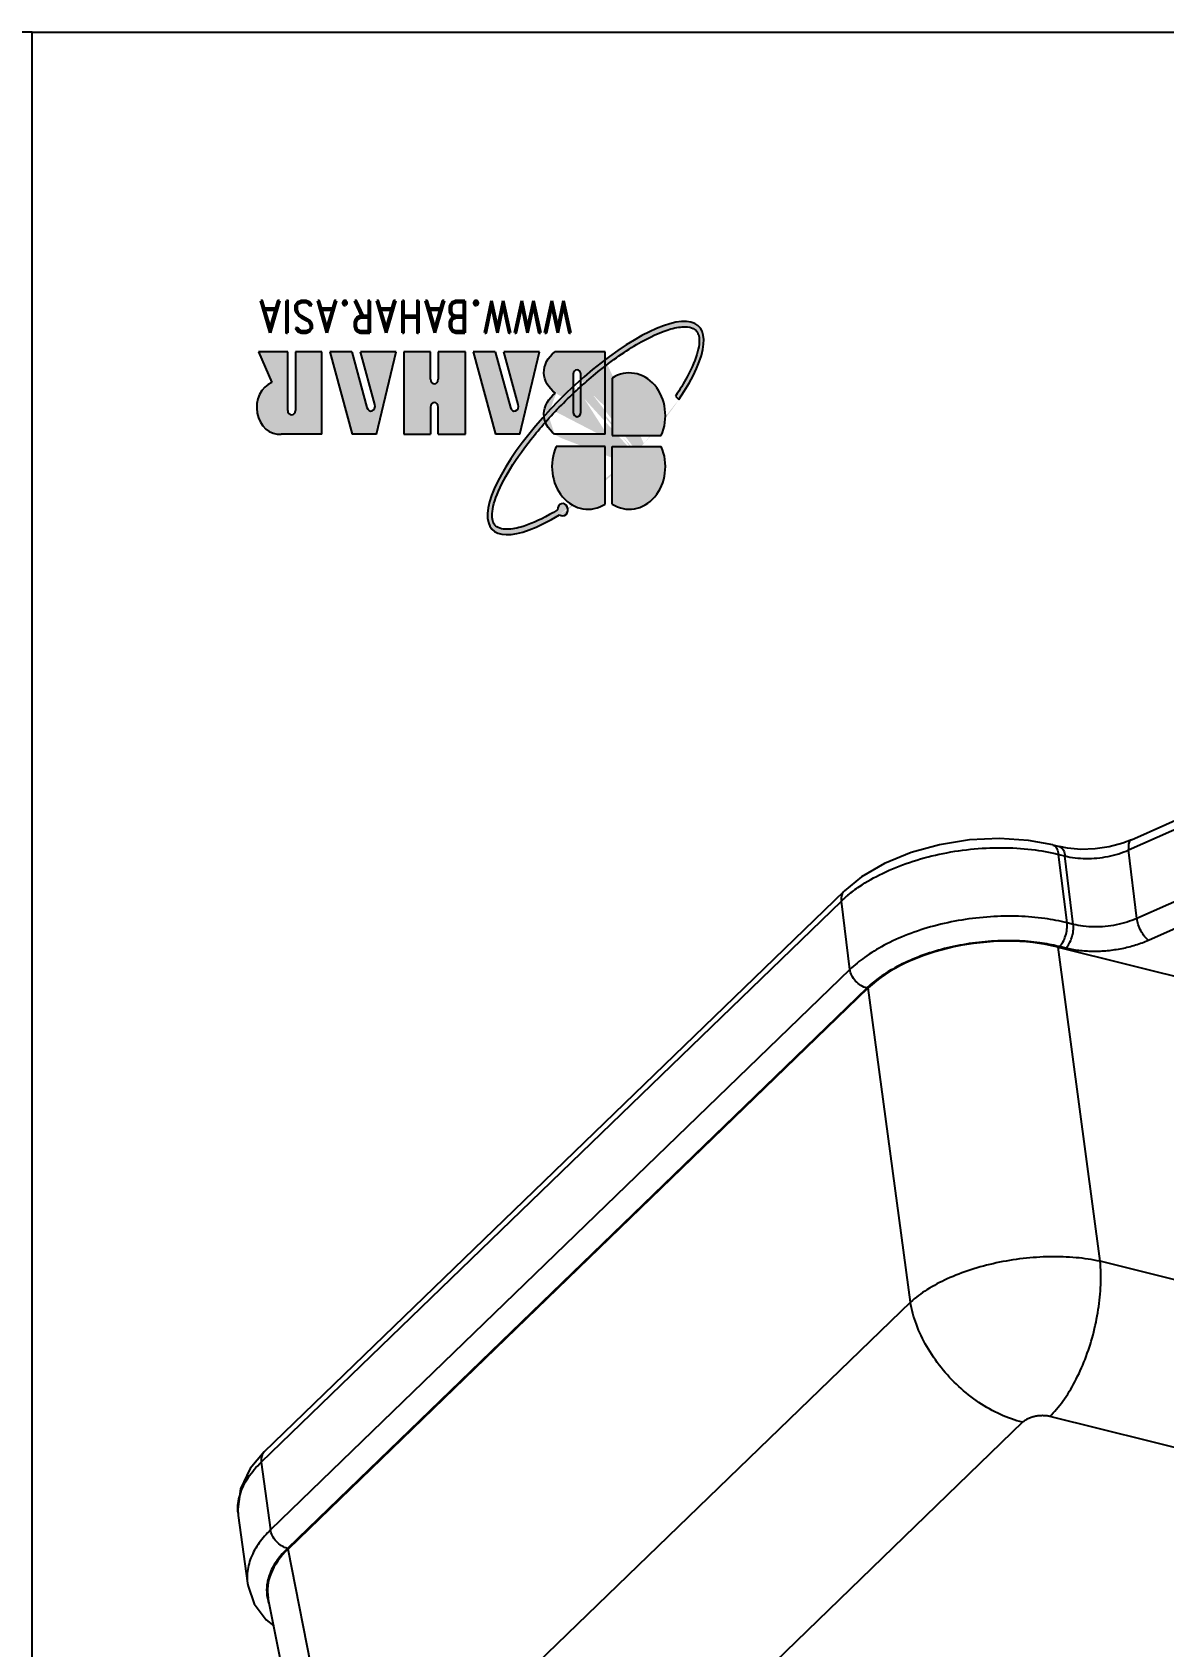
# Model space of a CAD drawing. Header units: millimetres. Extents: x 1786 to 3857, y -2202 to -1928.
# Drawn here: x 3327.5 to 3356.04, y -2119.2 to -2078.47 of the extents above; entities that cross this region are included whole.
import ezdxf
from ezdxf.enums import TextEntityAlignment as Align

# ---------------------------------------------------------------- set-up
doc = ezdxf.new("R2010")
doc.units = ezdxf.units.MM
doc.layers.add('from', color=7, linetype='Continuous')
doc.styles.add('BAHAR', font='romand.shx', dxfattribs={"width": 1.2, "bigfont": 'whgdtxt.shx'})

# ---------------------------------------------------------------- blocks, each defined once
blk = doc.blocks.new('*u1')
at = {"layer": 'from'}
h = blk.add_hatch(color=5, dxfattribs=at)
h.set_gradient(color1=(0, 0, 255), color2=(204, 204, 255), rotation=270, one_color=1, tint=0.8999999761581421, name='HEMISPHERICAL')
edge = h.paths.add_edge_path()
edge.add_arc((-3.947377463363409, 3.919836792902174), 0.2482878260857693, 53.71062034262376, 361.7776361213936)
edge.add_spline(control_points=[(-3.699209127140875, 3.927538836690587), (-3.568289864129383, 3.994982943512014), (-3.43942523693886, 4.058497598893837), (-2.808770249534973, 4.354591800153344), (-2.344710017619036, 4.524517639924284), (-1.665778817703995, 4.688172893845945), (-1.417475863663185, 4.717318612318536), (-1.06966832164062, 4.705341418591956), (-0.949120531106928, 4.680192812679252), (-0.7722546187064836, 4.606662436678675), (-0.7126525392845906, 4.561426736469571), (-0.6682407273738136, 4.505950230183203), (-0.6259252720474251, 4.453092363716564), (-0.5958130355629692, 4.388905594813536), (-0.5623097020320529, 4.218233218836303), (-0.5603672138786351, 4.111896891535253), (-0.5971270341456147, 3.860279329118271), (-0.6357234501315361, 3.715497047366625), (-0.8191903445904245, 3.227605217468295), (-1.033699599599458, 2.837087326072265), (-1.623459498900047, 1.990190723574528), (-1.998247951636586, 1.533422662574026), (-2.647985288181644, 0.8396193823750764), (-2.878301746048237, 0.6076265347516028), (-3.119917618223553, 0.3771721482428347)], knot_values=[5.294493147088495, 5.294493147088495, 5.294493147088495, 5.294493147088495, 5.376276978369132, 5.376276978369132, 5.702774586175809, 5.702774586175809, 5.939247505255878, 5.939247505255878, 6.116057705521639, 6.116057705521639, 6.283185307179586, 6.283185307179586, 6.283185307179586, 6.442424037998572, 6.442424037998572, 6.601662768817559, 6.601662768817559, 6.760901499636545, 6.760901499636545, 7.088368134454446, 7.088368134454446, 7.415834769272347, 7.415834769272347, 7.578603123831743, 7.578603123831743, 7.578603123831743, 7.578603123831743], degree=3, periodic=0)
edge.add_ellipse((-4.752229623251424, 0.01636535286183971), major_axis=(1.70059004294863, 0.07285025234541118), ratio=0.6717796848064918, start_angle=362.4924436250314, end_angle=374.723334373193, ccw=False)
edge.add_ellipse((-5.530106176819572, 0.6137755362278767), major_axis=(5.031514206618635, 4.027987296422438), ratio=0.3075491857781891, start_angle=-75.30393352368723, end_angle=56.66872087446004)
edge = h.paths.add_edge_path()
edge.add_ellipse((-5.530106176819572, 0.6137755362278767), major_axis=(5.031514206618635, 4.027987296422438), ratio=0.3075491857781891, start_angle=-233.4454895264174, end_angle=-108.8635032353124)
edge.add_line((-5.984598821918553, -2.152859511904467), (-5.984598821918553, -1.893939178722462))
edge.add_spline(control_points=[(-5.984598821919008, -1.893939178722576), (-6.497197189613871, -2.228276400391564), (-7.003997826834166, -2.522002745730219), (-8.099632014930648, -3.071084875271936), (-8.668203865680425, -3.288495386955105), (-9.40279789440774, -3.460828301431661), (-9.63700629161076, -3.488239680843662), (-9.980745376274626, -3.479403658211709), (-10.10495340411717, -3.454517101912074), (-10.27587780758176, -3.384671290129404), (-10.33229411662023, -3.344987353841361), (-10.41846125188431, -3.250612899562157), (-10.44969983205874, -3.194868179103196), (-10.49090458382079, -3.048516250226385), (-10.4996946020683, -2.957540124223328), (-10.48331417734471, -2.73936385875902), (-10.45808276834532, -2.612682734365308), (-10.32357575650076, -2.182794994038545), (-10.1533746691548, -1.83470210924213), (-9.752606791192193, -1.206561469423605), (-9.565264984808891, -0.9461818942992295), (-9.351747164248536, -0.677452519646863)], knot_values=[8.160227934090228, 8.160227934090228, 8.160227934090228, 8.160227934090228, 8.461180005563751, 8.461180005563751, 8.851591972219353, 8.851591972219353, 9.075191577310088, 9.075191577310088, 9.255280789852645, 9.255280789852645, 9.404794849155891, 9.404794849155891, 9.554308908459138, 9.554308908459138, 9.703822967762385, 9.703822967762385, 9.853337027065631, 9.853337027065631, 10.15998804390186, 10.15998804390186, 10.3575694640341, 10.3575694640341, 10.3575694640341, 10.3575694640341], degree=3, periodic=0)
edge.add_line((-9.351747164248536, -0.6774525196466357), (-9.521931888479685, -0.5422000659290234))
edge = h.paths.add_edge_path()
edge.add_spline(control_points=[(-4.722465923181062, -0.9960164663203841), (-4.987822901226082, -1.200666331124353), (-5.256990089561441, -1.397998739124205), (-5.679340352418876, -1.691583066994212), (-5.832225734669009, -1.794555337768998), (-5.984598821918553, -1.893939178722576)], knot_values=[7.9128983376437, 7.9128983376437, 7.9128983376437, 7.9128983376437, 8.070768038908149, 8.070768038908149, 8.160227934090228, 8.160227934090228, 8.160227934090228, 8.160227934090228], degree=3, periodic=0)
edge.add_line((-5.984598821918553, -1.89393917872269), (-5.984598821918553, -2.152859511904467))
edge.add_ellipse((-5.530106176819572, 0.6137755362278767), major_axis=(5.031514206618635, 4.027987296422438), ratio=0.3075491857781891, start_angle=-108.8635032353124, end_angle=-94.86485299394309)
edge.add_line((-4.722465923181062, -1.269684279870944), (-4.722465923181062, -0.9960164663202704))
edge = h.paths.add_edge_path()
edge.add_spline(control_points=[(-3.119917618223553, 0.3771721482428347), (-3.364398302064728, 0.143985290522437), (-3.620447940467329, -0.087626407083917), (-4.102600010766309, -0.501415918986936), (-4.326063274300395, -0.6851232535867666), (-4.55288522725823, -0.8638263253650393)], knot_values=[7.578603123831743, 7.578603123831743, 7.578603123831743, 7.578603123831743, 7.743301404090247, 7.743301404090247, 7.87915849656519, 7.87915849656519, 7.87915849656519, 7.87915849656519], degree=3, periodic=0)
edge.add_line((-4.55288522725823, -0.8638263253650393), (-4.55288522725823, -1.139682992755922))
edge.add_ellipse((-5.530106176819572, 0.6137755362278767), major_axis=(5.031514206618635, 4.027987296422438), ratio=0.3075491857781891, start_angle=-92.96123050999155, end_angle=-75.30393352368723)
edge.add_ellipse((-4.752229623251424, 0.01636535286183971), major_axis=(1.70059004294863, 0.07285025234541118), ratio=0.6717796848064918, start_angle=362.4924436250314, end_angle=374.723334373193)
edge = h.paths.add_edge_path()
edge.add_ellipse((-5.530106176819572, 0.6137755362278767), major_axis=(5.031514206618635, 4.027987296422438), ratio=0.3075491857781891, start_angle=-94.86485299394309, end_angle=-92.96123050999155)
edge.add_line((-4.55288522725823, -1.139682992755979), (-4.55288522725823, -0.8638263253650393))
edge.add_spline(control_points=[(-4.55288522725823, -0.8638263253650393), (-4.609216012103388, -0.9082068809342445), (-4.66575394997426, -0.9522787898699789), (-4.722465923181062, -0.9960164663203841)], knot_values=[7.87915849656519, 7.87915849656519, 7.87915849656519, 7.87915849656519, 7.9128983376437, 7.9128983376437, 7.9128983376437, 7.9128983376437], degree=3, periodic=0)
edge.add_line((-4.722465923181062, -0.9960164663203841), (-4.722465923181062, -1.269684279870944))
h = blk.add_hatch(color=22, dxfattribs=at)
h.set_gradient(color1=(204, 51, 0), color2=(255, 140, 102), one_color=1, tint=0.699999988079071, name='HEMISPHERICAL')
h.paths.add_polyline_path([(-8.669529483928727, 1.366095169759319), (-6.321065925836592, 1.366095169759774), (-6.321065925836592, 3.690659543198308, 0.742450914739381)])
h = blk.add_hatch(color=164, dxfattribs=at)
h.set_gradient(color1=(35, 39, 169), color2=(98, 103, 223), one_color=1, tint=0.6299999952316284, name='HEMISPHERICAL')
h.paths.add_polyline_path([(-5.984598821918667, 1.366095169758864), (-3.636135263825508, 1.366095169759319, 0.7424509147406284), (-5.984598821918553, 3.690659543199672)])
h = blk.add_hatch(color=116, dxfattribs=at)
h.set_gradient(color1=(0, 127, 63), color2=(15, 255, 135), one_color=1, tint=0.5299999713897705, name='INVCURVED')
h.paths.add_polyline_path([(-8.669529483928727, 0.9166655680805889, 0.7424509147399406), (-6.321065925836592, -1.407898805359764), (-6.321065925836592, 0.9166655680805889)])
h = blk.add_hatch(color=7, dxfattribs=at)
h.paths.add_polyline_path([(9.53479791241216, 0.8623310432418521), (7.59820917028037, 0.8623310432418521), (7.598209170279461, -2.467427300961731), (8.858739498224168, -2.467427300961731), (8.858739498224168, -0.1022484211075607, -1), (9.228320194146363, -0.1022484211075607), (9.228320194146818, -2.467427300961731), (10.62521689753112, -2.467427300961731), (9.980830900376077, -1.231682273085767, 0.888640598324019)])
h.paths.add_polyline_path([(6.153280571002597, -2.467427300961731), (7.208578673647025, -2.467427300961731), (6.142040893148533, 0.8631157036987815), (4.970790644065801, 0.8631157036987815), (4.036451433036746, -2.467427300961731), (5.73525256792891, -2.467427300961731), (5.049328323167629, -0.3346695186523903, -1), (5.42817061841879, -0.2128286244793571)])
h.paths.add_polyline_path([(3.655949941864947, 0.8631157036988952), (2.390724636068171, 0.8631157036988952), (2.390724636068171, -0.2366629261324533, -1), (2.021143940145066, -0.2366629261324533), (2.021143940145066, 0.8631157036988952), (0.7096679980072622, 0.8631157036988952), (0.7096679980072622, -2.467427300961731), (2.021143940145521, -2.467427300961731), (2.021143940145066, -1.358272510911888, -1), (2.390724636068171, -1.358272510911888), (2.390724636068171, -2.467427300961731), (3.655949941864947, -2.467427300961731)])
h.paths.add_polyline_path([(-0.7274443959345263, 0.8631157036988952), (-1.898694645019077, 0.8631157036987815), (-2.833033856045859, -2.467427300961731), (-1.134232721154603, -2.467427300961731), (-1.820156965915885, -0.3346695186523903, -1), (-1.441314670664724, -0.2128286244793571), (-0.7162047180818263, -2.467427300961731), (0.3390933845635118, -2.467427300961731)])
edge = h.paths.add_edge_path()
edge.add_ellipse((-4.752229623251424, 0.01636535286172602), major_axis=(1.700590042948572, 0.07285025234540918), ratio=0.6717796848064925, start_angle=310.6875853493812, end_angle=362.4924436249987)
edge.add_ellipse((-5.530106176819572, 0.613775536227763), major_axis=(5.031514206618616, 4.027987296422435), ratio=0.3075491857781892, start_angle=-91.83310403629338, end_angle=-75.30393352367503, ccw=False)
edge.add_line((-4.452885227257866, -1.061718889365579), (-4.452885227257866, -1.560745719257056))
edge.add_arc((-4.637675575219419, -1.560745719257056), 0.1847903479615525, -180, 0, ccw=False)
edge.add_line((-4.822465923180971, -1.560745719257056), (-4.822465923180971, -1.345057445187592))
edge.add_ellipse((-5.530106176819572, 0.613775536227763), major_axis=(5.031514206618616, 4.027987296422435), ratio=0.3075491857781892, start_angle=-108.86350323530002, end_angle=-95.98260157359857, ccw=False)
edge.add_line((-5.984598821919008, -2.152859511905604), (-5.984598821919008, -2.467427300961731))
edge.add_line((-5.984598821919008, -2.467427300961731), (-3.56628995074243, -2.467427300961731))
edge.add_ellipse((-4.752229623251424, -1.675009354556664), major_axis=(1.700590042948572, 0.07285025234540918), ratio=0.6717796848064918, start_angle=312.5448796111903, end_angle=406.0156262250296)
edge = h.paths.add_edge_path()
edge.add_arc((-4.637675575219419, -0.03080073831768004), 0.1847903479615525, 0, 180, ccw=False)
edge.add_line((-4.452885227257866, -0.03080073831768004), (-4.452885227258321, -0.7845426944084011))
edge.add_spline(control_points=[(-4.452885227258321, -0.7845426944089695), (-4.260355442647324, -0.6309345915075255), (-4.070499366304375, -0.4738667061516253), (-3.620447940467329, -0.087626407083917), (-3.364398302064274, 0.143985290522437), (-3.119917618223099, 0.3771721482429484)], knot_values=[7.578603123831685, 7.578603123831685, 7.578603123831685, 7.578603123831685, 7.694449888122688, 7.694449888122688, 7.859148168381251, 7.859148168381251, 7.859148168381251, 7.859148168381251], degree=3, periodic=0)
edge.add_ellipse((-4.752229623251424, 0.01636535286172602), major_axis=(1.700590042948572, 0.07285025234540918), ratio=0.6717796848064925, start_angle=374.7233343731916, end_angle=404.0560022707543)
edge.add_line((-3.564113265864307, 0.8631157036988952), (-5.984598821918553, 0.8631157036988952))
edge.add_line((-5.984598821918553, 0.8631157036988952), (-5.984598821918098, -1.893939178722462))
edge.add_spline(control_points=[(-5.984598821914915, -1.893939178720188), (-5.832225734666736, -1.794555337767406), (-5.679340352417967, -1.691583066993417), (-5.290795909184453, -1.421497857521786), (-5.055336361263926, -1.250000841543397), (-4.822465923182335, -1.072655103086845)], knot_values=[7.932695128270234, 7.932695128270234, 7.932695128270234, 7.932695128270234, 8.022155023451557, 8.022155023451557, 8.160227934089471, 8.160227934089471, 8.160227934089471, 8.160227934089471], degree=3, periodic=0)
edge.add_line((-4.822465923180971, -1.072655103085935), (-4.822465923180971, -0.03080073831779373))
for p, q in [((-6.321065925836592, 3.690659543198194), (-6.321065925836592, 1.366095169759433)), ((-5.984598821918553, 3.690659543198194), (-5.984598821918553, 1.366095169759433)), ((-6.321065925836592, 1.366095169759433), (-8.669529483928727, 1.366095169759433)), ((-5.984598821918553, 1.366095169759433), (-3.636135263825508, 1.366095169759433)), ((-6.321065925836592, 0.9166655680805889), (-8.669529483928727, 0.9166655680805889)), ((-6.321065925836592, -1.407898805358172), (-6.321065925836592, 0.9166655680805889)), ((-5.984598821918553, 0.8631157036988952), (-3.564113265866581, 0.8631157036988952)), ((-5.984598821918553, 0.8631157036988952), (-5.984598821918553, -2.467427300961731)), ((-1.898694645018622, 0.8631157036988952), (-2.833033856045859, -2.467427300961731)), ((-1.898694645018622, 0.8631157036988952), (-0.727444395934981, 0.8631157036988952)), ((0.3390933845635118, -2.467427300961731), (-0.727444395934981, 0.8631157036988952)), ((2.021143940145066, 0.8631157036988952), (0.7096679980072622, 0.8631157036988952)), ((0.7096679980072622, 0.8631157036988952), (0.7096679980072622, -2.467427300961731)), ((3.655949941864947, 0.8631157036988952), (2.390724636068171, 0.8631157036988952)), ((3.655949941864947, -2.467427300961731), (3.655949941864947, 0.8631157036988952)), ((4.970790644064891, 0.8631157036988952), (4.0364514330372, -2.467427300961731)), ((4.970790644064891, 0.8631157036988952), (6.142040893148987, 0.8631157036988952)), ((7.208578673647025, -2.467427300961731), (6.142040893148987, 0.8631157036988952)), ((7.598209170279915, 0.8623310432418521), (9.53479791241216, 0.8623310432418521)), ((7.598209170279915, 0.8623310432418521), (7.598209170279915, -2.467427300961731)), ((-9.351747164248081, -0.677452519646863), (-9.52193188847923, -0.5422000659290234)), ((10.62521689753112, -2.467427300961731), (9.980830900376077, -1.231682273085767)), ((-5.984598821918553, -2.467427300961731), (-3.566289950745613, -2.467427300961731)), ((-2.833033856045859, -2.467427300961731), (-1.134232721154603, -2.467427300961731)), ((-0.7162047180818263, -2.467427300961731), (0.3390933845635118, -2.467427300961731)), ((0.7096679980072622, -2.467427300961731), (2.021143940145066, -2.467427300961731)), ((2.390724636068171, -2.467427300961731), (3.655949941864947, -2.467427300961731)), ((4.0364514330372, -2.467427300961731), (5.73525256792891, -2.467427300961731)), ((6.153280571002142, -2.467427300961731), (7.208578673647025, -2.467427300961731)), ((7.598209170279915, -2.467427300961731), (8.858739498224168, -2.467427300961731)), ((9.228320194146818, -2.467427300961731), (10.62521689753112, -2.467427300961731))]:
    blk.add_line(p, q, dxfattribs=at)
for points in [[(2.021143940145066, 0.8631157036988952), (2.021143940145066, -0.2366629261324533, 1), (2.390724636068171, -0.2366629261324533), (2.390724636068171, 0.8631157036988952)], [(8.858739498224168, -2.467427300961731), (8.858739498224168, -0.1022484211075607, -1), (9.228320194146363, -0.1022484211075607), (9.228320194146818, -2.467427300961731)], [(-0.7162047180813715, -2.467427300961731), (-1.441314670664724, -0.2128286244793571, 1), (-1.820156965915885, -0.3346695186523903), (-1.134232721154603, -2.467427300961731)], [(6.153280571002142, -2.467427300961731), (5.42817061841879, -0.2128286244793571, 1), (5.049328323167629, -0.3346695186523903), (5.73525256792891, -2.467427300961731)], [(2.021143940145066, -2.467427300961731), (2.021143940145066, -1.358272510911888, -1), (2.390724636068171, -1.358272510911888), (2.390724636068171, -2.467427300961731)]]:
    blk.add_lwpolyline(points, format="xyb", dxfattribs=at)
blk.add_lwpolyline([(-4.452885227257866, -0.03080073831768004, 1), (-4.822465923180971, -0.03080073831768004), (-4.822465923180971, -1.560745719257056, 1), (-4.452885227257866, -1.560745719257056)], format="xyb", close=True, dxfattribs=at)
for centre, radius, start, end in [((-3.947377463363409, 3.919836792902061), 0.2482878260857812, 53.71062034257498, 1.777636121333872), ((-7.144033089012737, 2.173501337968787), 1.725990721691803, 61.52282887867653, 207.8911226336378), ((-5.161631658741044, 2.173501337968787), 1.725990721691803, 332.1088773663622, 118.4771711213235), ((-7.144033089012737, 0.1092593998712346), 1.725990721691803, 152.1088773663623, 298.4771711213235), ((9.633914919678318, -0.2110666879088967), 1.077964224996146, 288.773337194419, 95.27570286738245)]:
    blk.add_arc(centre, radius, start, end, dxfattribs=at)
at = {"layer": 'from', "extrusion": (0, 0, -1)}
blk.add_ellipse((-5.530106176819572, 0.613775536227763), major_axis=(5.031514206618612, 4.027987296422431), ratio=0.3075491857781892, start_param=5.294129545026618, end_param=10.35757772334551, dxfattribs=at)
at = {"layer": 'from'}
for centre, ratio, start_param, end_param in [((-4.752229623251424, 0.01636535286172602), 0.6717796848064927, 5.422521309417598, 7.052107602070348), ((-4.752229623251424, -1.675009354556664), 0.671779684806492, 5.454937209464564, 7.086309492173401)]:
    blk.add_ellipse(centre, major_axis=(1.700590042948547, 0.07285025234540828), ratio=ratio, start_param=start_param, end_param=end_param, dxfattribs=at)
blk.add_open_spline([(-3.699209127140875, 3.927538836690474), (-3.568289864129383, 3.994982943512014), (-3.43942523693886, 4.058497598893723), (-2.808770249534973, 4.35459180015323), (-2.344710017619036, 4.524517639924284), (-1.665778817703995, 4.688172893845831), (-1.417475863663185, 4.717318612318309), (-1.06966832164062, 4.705341418591843), (-0.949120531106928, 4.680192812679138), (-0.7722546187064836, 4.606662436678562), (-0.7126525392845906, 4.561426736469343), (-0.6682407273738136, 4.505950230182975), (-0.6259252720474251, 4.453092363716451), (-0.5958130355629692, 4.388905594813536), (-0.5623097020320529, 4.21823321883619), (-0.5603672138786351, 4.111896891535139), (-0.5971270341456147, 3.860279329118157), (-0.6357234501315361, 3.715497047366512), (-0.8191903445904245, 3.227605217468181), (-1.033699599599458, 2.837087326072265), (-1.623459498900047, 1.990190723574528), (-1.998247951636586, 1.533422662574026), (-2.866269629909766, 0.6065307421055195), (-3.359334327970373, 0.1364648722494621), (-4.409980766230547, -0.765214294244629), (-4.967379341413107, -1.196684369710169), (-6.193258574583069, -2.048818160950191), (-6.862226901215308, -2.45095359210643), (-8.099632014930648, -3.071084875272049), (-8.668203865680425, -3.288495386955219), (-9.40279789440774, -3.460828301431661), (-9.63700629161076, -3.488239680843662), (-9.980745376274626, -3.479403658211709), (-10.10495340411717, -3.454517101912188), (-10.27587780758176, -3.384671290129518), (-10.33229411662023, -3.344987353841475), (-10.41846125188431, -3.25061289956227), (-10.44969983205874, -3.19486817910331), (-10.49090458382079, -3.048516250226498), (-10.4996946020683, -2.957540124223442), (-10.48331417734471, -2.73936385875902), (-10.45808276834532, -2.612682734365421), (-10.32357575650076, -2.182794994038659), (-10.1533746691548, -1.834702109242244), (-9.752606791192193, -1.206561469423718), (-9.565264984808891, -0.9461818942993432), (-9.351747164248536, -0.677452519646863)], degree=3, knots=[5.294493147088495, 5.294493147088495, 5.294493147088495, 5.294493147088495, 5.376276978369132, 5.376276978369132, 5.702774586175809, 5.702774586175809, 5.939247505255878, 5.939247505255878, 6.116057705521639, 6.116057705521639, 6.283185307179586, 6.283185307179586, 6.283185307179586, 6.442424037998572, 6.442424037998572, 6.601662768817559, 6.601662768817559, 6.760901499636545, 6.760901499636545, 7.088368134454446, 7.088368134454446, 7.415834769272347, 7.415834769272347, 7.743301404090247, 7.743301404090247, 8.070768038908149, 8.070768038908149, 8.461180005563751, 8.461180005563751, 8.851591972219353, 8.851591972219353, 9.075191577310088, 9.075191577310088, 9.255280789852645, 9.255280789852645, 9.404794849155891, 9.404794849155891, 9.554308908459138, 9.554308908459138, 9.703822967762385, 9.703822967762385, 9.853337027065631, 9.853337027065631, 10.15998804390186, 10.15998804390186, 10.3575694640341, 10.3575694640341, 10.3575694640341, 10.3575694640341], dxfattribs=at)
at = {"layer": 'from', "color": 7, "style": 'BAHAR'}
blk.add_text('WWW.BAHAR.ASIA', height=1.296677063600141, dxfattribs=at).set_placement((10.62521689753112, -4.928778017335389), align=Align.BOTTOM_RIGHT)
blk = doc.blocks.new('*u239')
at = {"color": 7, "linetype": 'Continuous'}
for p, q in [((3.440790015642051, -1.692878032999943, -3e-09), (17.65754781944179, 12.05944904009993, -3e-09)), ((20.97898091894194, 10.30440497719997, -3e-09), (22.46550971074203, 2.739701513999989, -3e-09)), ((6.270953626041774, -4.725823958799992, -3e-09), (20.48752210794191, 9.026319977000185, -3e-09)), ((20.48752210794191, 9.026319977000185, -3e-09), (21.96578078424182, 1.504328664600052, -3e-09)), ((-20.27590781495792, 3.90238913389976, -3e-09), (2.756941103141799, -1.839930191899839, -3e-09)), ((23.22437047524181, 0.6560252306999246, -3e-09), (22.99060252284198, 2.365501802499921, -3e-09)), ((22.99078635224214, 2.364152750799803, -3e-09), (22.99060780814216, 2.365463120800086, -3e-09)), ((7.332424884141801, -12.65098714579995, -3e-09), (21.96578078424182, 1.504328664600052, -3e-09)), ((7.370629421741796, -12.64711927179997, -3e-09), (21.98196956824177, 1.486899992100007, -3e-09)), ((7.797159519442175, -13.11523267060011, -3e-09), (22.40836637434222, 1.018657655999959, -3e-09)), ((22.64208982854188, -0.6909209640998597, -3e-09), (22.40836637434222, 1.018657655999959, -3e-09)), ((-21.54878446585781, -0.01298741379991952, -3e-09), (1.483757728041837, -5.755230270199945, -3e-09)), ((22.64208982854188, -0.6909209640998597, -3e-09), (8.012293860042064, -14.84279313820002, -3e-09)), ((22.56705142694182, -0.9483150497001134, -3e-09), (7.937020284241953, -15.10041471539989, -3e-09)), ((6.270953626041774, -4.725823958799992, -3e-09), (7.332424884141801, -12.65098714579995, -3e-09)), ((1.483757728041837, -5.755230270199945, -3e-09), (2.54548249704203, -13.68035225819995, -3e-09)), ((2.54548249704203, -13.68035225819995, -3e-09), (-21.16230519005785, -7.7697639549001, -3e-09)), ((7.797159519442175, -13.11523267060011, -3e-09), (8.012293860042064, -14.84279313820002, -3e-09)), ((2.352085848841853, -13.65256009730001, -3e-09), (2.510861597142139, -13.69214447750005, -3e-09)), ((-3.306705309258177, -15.43483499300009, -3e-09), (0.2678614877418113, -13.84863479060004, -3e-09)), ((2.162562908041764, -14.25321648620002, -3e-09), (2.372151981741808, -15.97945560549988, -3e-09)), ((2.162562908041764, -14.25321648620002, -3e-09), (2.321297782541933, -14.29279067610014, -3e-09)), ((-3.015041238258164, -15.99012090299993, -3e-09), (0.5591804683422197, -14.40407383320007, -3e-09)), ((0.5591804683422197, -14.40407383320007, -3e-09), (0.768769509341837, -16.1303129373, -3e-09)), ((2.321297782541933, -14.29279067610014, -3e-09), (2.536176780542064, -16.02034862639994, -3e-09)), ((0.768769509341837, -16.1303129373, -3e-09), (-2.805452237757891, -17.71636002510013, -3e-09)), ((2.536176780542064, -16.02034862639994, -3e-09), (2.372151981741808, -15.97945560549988, -3e-09)), ((2.677112514842065, -16.25649651369986, -3e-09), (2.512841712341924, -16.21554216159984, -3e-09)), ((0.6989311171419104, -16.38851863829996, -3e-09), (-2.875635683457858, -17.97471884230004, -3e-09))]:
    blk.add_line(p, q, dxfattribs=at)
at = {"color": 7, "linetype": 'Continuous', "elevation": -3e-09}
for points in [[(22.99076534194182, 2.364221374200042), (22.97816103474179, 2.44156281060009), (22.81975233734192, 2.884151940199899), (22.52033537934221, 3.288230934999774), (22.32714096594191, 3.443837571499898)], [(22.56704098724185, -0.9483168397000554), (22.92279958134213, -0.5260062584998195), (23.1668327273419, -0.01884695019998617), (23.23758898364213, 0.4984807481000644), (23.22396425494208, 0.6589105564999045)], [(2.677066258941977, -16.25647693339988), (3.291605599141803, -16.3705884638), (4.027762509541844, -16.41915368689979), (4.783193017141912, -16.38307652950016), (5.53345049984182, -16.26441482080008), (6.2539109294421, -16.06638055600001), (6.92043466854193, -15.79315483729988), (7.508115927142171, -15.45040202600012), (7.937138356642208, -15.10029222950016)], [(0.6989912150420423, -16.38849671720004), (0.9169433516422032, -16.30401546819985), (1.254245881641964, -16.2129133612998), (1.61437245504203, -16.15906586360006), (1.973300923341867, -16.14668859340009), (2.306906196442014, -16.17490919519992), (2.512740553741878, -16.21552325230004)]]:
    blk.add_lwpolyline(points, dxfattribs=at)
at = {"color": 7, "linetype": 'Continuous'}
for centre, radius, start, end in [((21.4590827159418, 2.537110056500069, -3e-09), 1.0496927385, 14.936874208999, 19.92056307989848), ((21.48070042114205, 2.543442221099895, -3e-09), 1.0271734871, 11.13542683419988, 14.90641057329134), ((22.10315631164212, 0.5000795447999735, -3e-09), 1.1318908882, 3.153686284103778, 7.918269702503087), ((5.574546814341829, -10.79005503989993, -3e-09), 2.583524781, 313.3381629198157, 314.0436559531892), ((3.584491243841967, -9.384768477099897, -3e-09), 4.4391630548, 256.0040051279108, 256.4135931882892), ((5.882432276342115, -12.63320374990008, -3e-09), 3.0689733367, 309.8397254973889, 313.9474313002855)]:
    blk.add_arc(centre, radius, start, end, dxfattribs=at)
for centre, major_axis, ratio, start_param, end_param in [((18.99670695464192, 2.240311160200008, -3e-09), (3.480454095099999, 0.4264473825), 0.5371483049, -0.6181932132, 0.0387019018), ((4.370316570441901, -11.90826668260001, -3e-09), (3.4746030341, 0.4224019066999999), 0.5390830832, -2.1878585232, -0.6189648485)]:
    blk.add_ellipse(centre, major_axis=major_axis, ratio=ratio, start_param=start_param, end_param=end_param, dxfattribs=at)
for points, start_tangent, end_tangent in [([(21.98196956824177, 1.486899992100007, -3e-09), (22.23579043264181, 1.777715428600004, -3e-09), (22.42128046464222, 2.109748314399894, -3e-09), (22.50528684564188, 2.461160315699999, -3e-09), (22.48853576214196, 2.74181887829991, -3e-09)], (0.7187028793055996, 0.6953173169696271), (-0.193210184475779, 0.9811573903379801)), ([(22.40836639604186, 1.018657484599998, -3e-09), (22.69473853914224, 1.347397229099897, -3e-09), (22.90347951454214, 1.721826886000144, -3e-09), (22.99794047244177, 2.117881262100127, -3e-09), (22.99061142654182, 2.36412916900008, -3e-09)], (0.7181005716141431, 0.6959393429368977), (-0.1336019158170384, 0.9910350791420136)), ([(21.98196956824177, 1.486899992100007, -3e-09), (22.13043492444194, 1.42240312469994, -3e-09), (22.26346473124204, 1.310926406800036, -3e-09), (22.36102765394207, 1.169255182800043, -3e-09), (22.40843266084221, 1.018721777099927, -3e-09)], (0.9702998306415058, -0.2419054332938081), (0.1294914604888776, -0.991580537152912)), ([(23.23333301904222, 0.5623498659999768, -3e-09), (23.17975030324214, 0.1334761405000791, -3e-09), (22.97507735434192, -0.2944293051000386, -3e-09), (22.64208987094207, -0.6909213123999507, -3e-09)], (0.05499051749202874, -0.9984868767219522), (-0.7180206820492084, -0.6960217670084676)), ([(22.56701457974214, -0.9482773372001247, -3e-09), (22.63073242334212, -0.8442469637998329, -3e-09), (22.64220774024216, -0.6908069042999614, -3e-09)], (0.7152641327040289, 0.6988542197534143), (-0.1294914672624039, 0.9915805362683506)), ([(2.756941103141799, -1.839930191899839, -3e-09), (2.424936857241846, -2.227609542100026, -3e-09), (2.123195100842167, -2.715903283600028, -3e-09), (1.866020817141816, -3.28166254810003, -3e-09), (1.665606172341995, -3.898065931299925, -3e-09), (1.531452499241823, -4.535891025000183, -3e-09), (1.469919842842046, -5.164899787700051, -3e-09), (1.483925426642145, -5.755272079099996, -3e-09)], (-0.7187492328042759, -0.695269401270662), (0.0919556175854879, -0.9957631065642428)), ([(2.756941103141799, -1.839930191899839, -3e-09), (2.844309140542009, -1.855637887500052, -3e-09), (2.93853375144181, -1.861078543299982, -3e-09), (3.035797923841983, -1.855993436699919, -3e-09), (3.132369072041911, -1.840575184700128, -3e-09), (3.22454051734212, -1.815414492200034, -3e-09), (3.308767960142177, -1.781478340999911, -3e-09), (3.381817913741997, -1.74007158960012, -3e-09), (3.440790015642051, -1.692878032999943, -3e-09)], (0.970324363879684, -0.241807007469773), (0.7188433684121227, 0.6951720734393129)), ([(3.440790015642051, -1.692878032999943, -3e-09), (3.997703359942079, -1.889408487299988, -3e-09), (4.542737594842038, -2.195615353499988, -3e-09), (5.050053745042078, -2.596981980999999, -3e-09), (5.495600973642013, -3.074480386299911, -3e-09), (5.858256784042169, -3.605473331800113, -3e-09), (6.120828394742148, -4.164787511600025, -3e-09), (6.270867814541816, -4.725906966999901, -3e-09)], (0.9702998288940825, -0.2419054403028468), (0.1622346608840182, -0.98675220537268)), ([(1.483758604741979, -5.75523678970012, -3e-09), (2.094112070942174, -5.845459655600052, -3e-09), (2.751433817042198, -5.868603156200152, -3e-09), (3.430708431541916, -5.823828017199958, -3e-09), (4.105888329641857, -5.712840870699893, -3e-09), (4.751092488641916, -5.539898813500031, -3e-09), (5.341587795741816, -5.311628001899862, -3e-09), (5.854733861141995, -5.036792336300095, -3e-09), (6.270954346941835, -4.725829364600031, -3e-09)], (0.9782381386263378, -0.207485286555163), (0.7441266790001462, 0.668038536014363)), ([(2.541680735342197, -13.69970936549998, -3e-09), (3.008731273342164, -13.78794820929988, -3e-09), (3.592527430242171, -13.83838571380011, -3e-09), (4.22643272794221, -13.82875680179995, -3e-09), (4.868562262642172, -13.75524103599992, -3e-09), (5.489422562642176, -13.62138415370009, -3e-09), (6.077917971341776, -13.42956194049998, -3e-09), (6.606015389842014, -13.18886627790016, -3e-09), (7.042363713741906, -12.91937486159986, -3e-09), (7.347627486041802, -12.66909341780001, -3e-09)], (0.972015233082774, -0.2349178295809847), (0.7273020454227792, 0.6863175174245821)), ([(7.370629421741796, -12.64711927179997, -3e-09), (7.519095442141861, -12.7116165555999, -3e-09), (7.652125238142162, -12.82309357629993, -3e-09), (7.74968777344202, -12.96476461900011, -3e-09), (7.797092514441829, -13.11529748659996, -3e-09)], (0.9702998288954804, -0.2419054402972402), (0.129491467094957, -0.9915805362902177)), ([(2.321297782541933, -14.29279067610014, -3e-09), (2.883368971642085, -14.40041784000005, -3e-09), (3.54106489104197, -14.45671214710001, -3e-09), (4.255036449741965, -14.44546617369997, -3e-09), (4.978157521241883, -14.36245708329989, -3e-09), (5.677298451441857, -14.2116976195, -3e-09), (6.340019838041826, -13.99586113110013, -3e-09), (6.934856913941985, -13.72513535010012, -3e-09), (7.426519316141821, -13.42204229170011, -3e-09), (7.797159539542008, -13.11523284560008, -3e-09)], (0.970520753734652, -0.2410175648585037), (0.7193984071443174, 0.6945976762113584)), ([(0.2678614877418113, -13.84863479060004, -3e-09), (0.5903354011420561, -13.72787665890019, -3e-09), (0.9413091061419436, -13.63890319450002, -3e-09), (1.305841380742095, -13.58577805010009, -3e-09), (1.671153750041867, -13.57026361330009, -3e-09), (2.024813210642151, -13.59291419829992, -3e-09), (2.352085848841853, -13.65256009730001, -3e-09)], (0.9140955129561911, 0.4054989435169444), (0.9703136380791203, -0.2418500439480253)), ([(2.352085848841853, -13.65256009730001, -3e-09), (2.266041867741933, -13.76748548200021, -3e-09), (2.199873137642044, -13.92179736390017, -3e-09), (2.163543052041859, -14.09226014490014, -3e-09), (2.162522034242102, -14.25320629589987, -3e-09)], (-0.7187493084692692, -0.6952693230503898), (0.1152151057238804, -0.9933405656737447)), ([(2.510861597142139, -13.69214447750005, -3e-09), (2.424818175441942, -13.80706887450015, -3e-09), (2.35864933934181, -13.96138031110013, -3e-09), (2.322318907842146, -14.13184357599994, -3e-09), (2.32129778214221, -14.2927906760001, -3e-09)], (-0.7187493026622233, -0.6952693290535459), (0.1152150984685915, -0.9933405665152677)), ([(0.2678614877418113, -13.84863479060004, -3e-09), (0.3649176630419788, -13.94633760159991, -3e-09), (0.454277058741809, -14.08601941640018, -3e-09), (0.5224850766421696, -14.24664643030019, -3e-09), (0.559272523942127, -14.40403298379988, -3e-09)], (0.8034536452351949, -0.5953673151578592), (0.1261937726064436, -0.9920056107479197)), ([(0.5591804768419024, -14.40407388670019, -3e-09), (0.8080336321418145, -14.31057388780005, -3e-09), (1.077620988041872, -14.24208114470002, -3e-09), (1.35748019984203, -14.20123652350003, -3e-09), (1.638095088042064, -14.18934897439999, -3e-09), (1.909936771542107, -14.20689156570006, -3e-09), (2.162562910341876, -14.25321650909996, -3e-09)], (0.9134533866371157, 0.406943374981316), (0.9699349713025688, -0.2433642361652287)), ([(7.848546191942205, -14.98968277840004, -3e-09), (7.558023876742027, -15.20784098860008, -3e-09), (6.976165627942009, -15.54077246670022, -3e-09), (6.292504467941853, -15.81828954399998, -3e-09), (5.543927079441801, -16.02335668780006, -3e-09), (4.759040951842053, -16.1483651184999, -3e-09), (3.967351797041829, -16.18836428670011, -3e-09), (3.212790476241935, -16.1427468582001, -3e-09), (2.536176831642024, -16.02034900230001, -3e-09)], (-0.7673822244158511, -0.6411899263483329), (-0.970544475664229, 0.2409220221516642)), ([(7.937104969341817, -15.10025815860013, -3e-09), (8.000701038542047, -14.99634738240002, -3e-09), (8.012176600741896, -14.84290656689996, -3e-09)], (0.7147432751497239, 0.699386910535396), (-0.129491447968431, 0.9915805387879693)), ([(0.6982964875419384, -16.38682195489991, -3e-09), (0.7260881291422265, -16.36977304480001, -3e-09), (0.7684305477419002, -16.27657946220006, -3e-09), (0.768861556542106, -16.13027209170014, -3e-09)], (0.9237055630849508, 0.3831031619889272), (-0.1261937585695084, 0.9920056125335686)), ([(2.372151984841821, -15.97945563489998, -3e-09), (2.119521343941869, -15.93309324680013, -3e-09), (1.847676835242055, -15.91552761030016, -3e-09), (1.567060978341942, -15.92740739620012, -3e-09), (1.287202709441772, -15.96825977409981, -3e-09), (1.01761811344204, -16.03677556830007, -3e-09), (0.7687695196418645, -16.13031300540001, -3e-09)], (-0.9698939624025125, 0.2435276199841695), (-0.913386094741544, -0.4070943894636617)), ([(2.512952667942045, -16.21458010720016, -3e-09), (2.484202223341981, -16.20437567289991, -3e-09), (2.411012132642099, -16.1220501442001, -3e-09), (2.37211106604218, -15.97944540480012, -3e-09)], (-0.9756667414131782, 0.2192587733710795), (-0.1152151124971166, 0.9933405648881339)), ([(2.575284096842097, -16.16300682869996, -3e-09), (2.536381868341778, -16.02039975680009, -3e-09)], (-0.4476063173446208, 0.8942307222821113), (-0.1152151057768746, 0.9933405656675981)), ([(2.648475707042053, -16.24533147629995, -3e-09), (2.575284096842097, -16.16300682869996, -3e-09)], (-0.8921441634234046, 0.4517508070491447), (-0.447606317142559, 0.8942307223832532)), ([(2.677274858342116, -16.25554612399992, -3e-09), (2.648475707042053, -16.24533147629995, -3e-09)], (-0.9757525744468982, 0.2188764799156141), (-0.8921441628939476, 0.4517508080947474))]:
    blk.add_spline(points, degree=3, dxfattribs=dict(at, start_tangent=start_tangent, end_tangent=end_tangent))
blk = doc.blocks.new('*u275')
at = {"layer": 'Defpoints', "color": 2}
for points in [[(0, 81.44870011521061), (-58.23737594915019, 81.44870011521061), (-58.23737594915019, 0), (0, 0)], [(0, 81.44870011521061), (58.23737594915019, 81.44870011521061), (58.23737594915019, 0), (0, 0)]]:
    blk.add_lwpolyline(points, close=True, dxfattribs=at)
blk.add_blockref('*u239', (29.81858556397583, 36.75698756185102))
at = {"layer": 'from', "xscale": 0.5263899467759074, "yscale": 0.6232646791627303, "zscale": 0.6232646791630311}
blk.add_blockref('*u1', (46.93851651314981, 9.600622354849293), dxfattribs=at)

msp = doc.modelspace()

# ---------------------------------------------------------------- block references
at = {"rotation": 180}
for p in [(3269.262219305252, -2078.474951676098, -2.70000000000006e-09), (3385.736971203552, -2078.474951676098, -2.70000000000006e-09)]:
    msp.add_blockref('*u275', p, dxfattribs=at)

doc.saveas('drawing.dxf')
